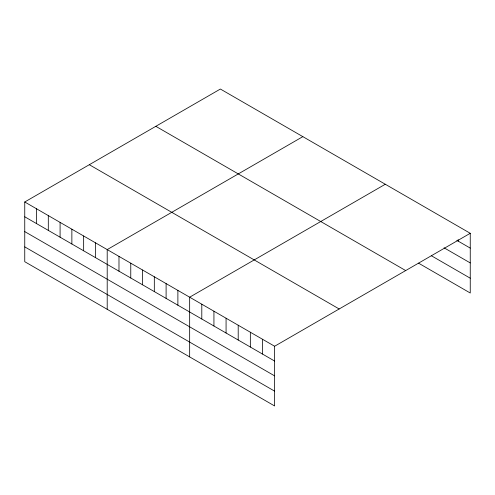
<?xml version="1.0" encoding="UTF-8"?>
<svg xmlns="http://www.w3.org/2000/svg" width="495" height="495" viewBox="0 0 495 495"><rect width="100%" height="100%" fill="white"/><g stroke="black" fill="none" stroke-linecap="round" stroke-linejoin="round"><path stroke-width="0.74" d="M24.75 201.985L274.62 346.246L274.62 405.962L24.75 261.707L24.75 201.985L220.38 89.038L470.25 233.294L470.25 293.015L418.51 263.142M302.841 136.645L107.205 249.591L107.205 309.307M385.296 184.251L189.659 297.198L189.659 356.914M274.62 346.246L470.25 233.294M456.836 240.353L470.25 248.1M444.058 247.803L470.25 262.925M431.287 255.698L470.25 278.196M155.826 126.312L405.69 270.567M89.31 164.711L339.174 308.973M24.75 216.791L274.62 361.047M24.75 231.611L274.62 375.872M24.75 246.881L274.62 391.143M458.116 239.611L458.116 241.096M262.48 339.236L262.48 354.043M250.346 332.232L250.346 347.032M238.206 325.221L238.206 340.028M226.073 318.217L226.073 333.024M213.933 311.213L213.933 326.013M201.799 304.202L201.799 319.009M177.884 290.398L177.884 305.198M166.103 283.592L166.103 298.398M154.322 276.792L154.322 291.598M142.541 269.992L142.541 284.798M130.767 263.192L130.767 277.998M118.986 256.391L118.986 271.198M95.424 242.791L95.424 257.592M83.649 235.991L83.649 250.792M71.868 229.191L71.868 243.992M60.087 222.385L60.087 237.192M48.306 215.585L48.306 230.392M36.531 208.785L36.531 223.592"/></g></svg>
